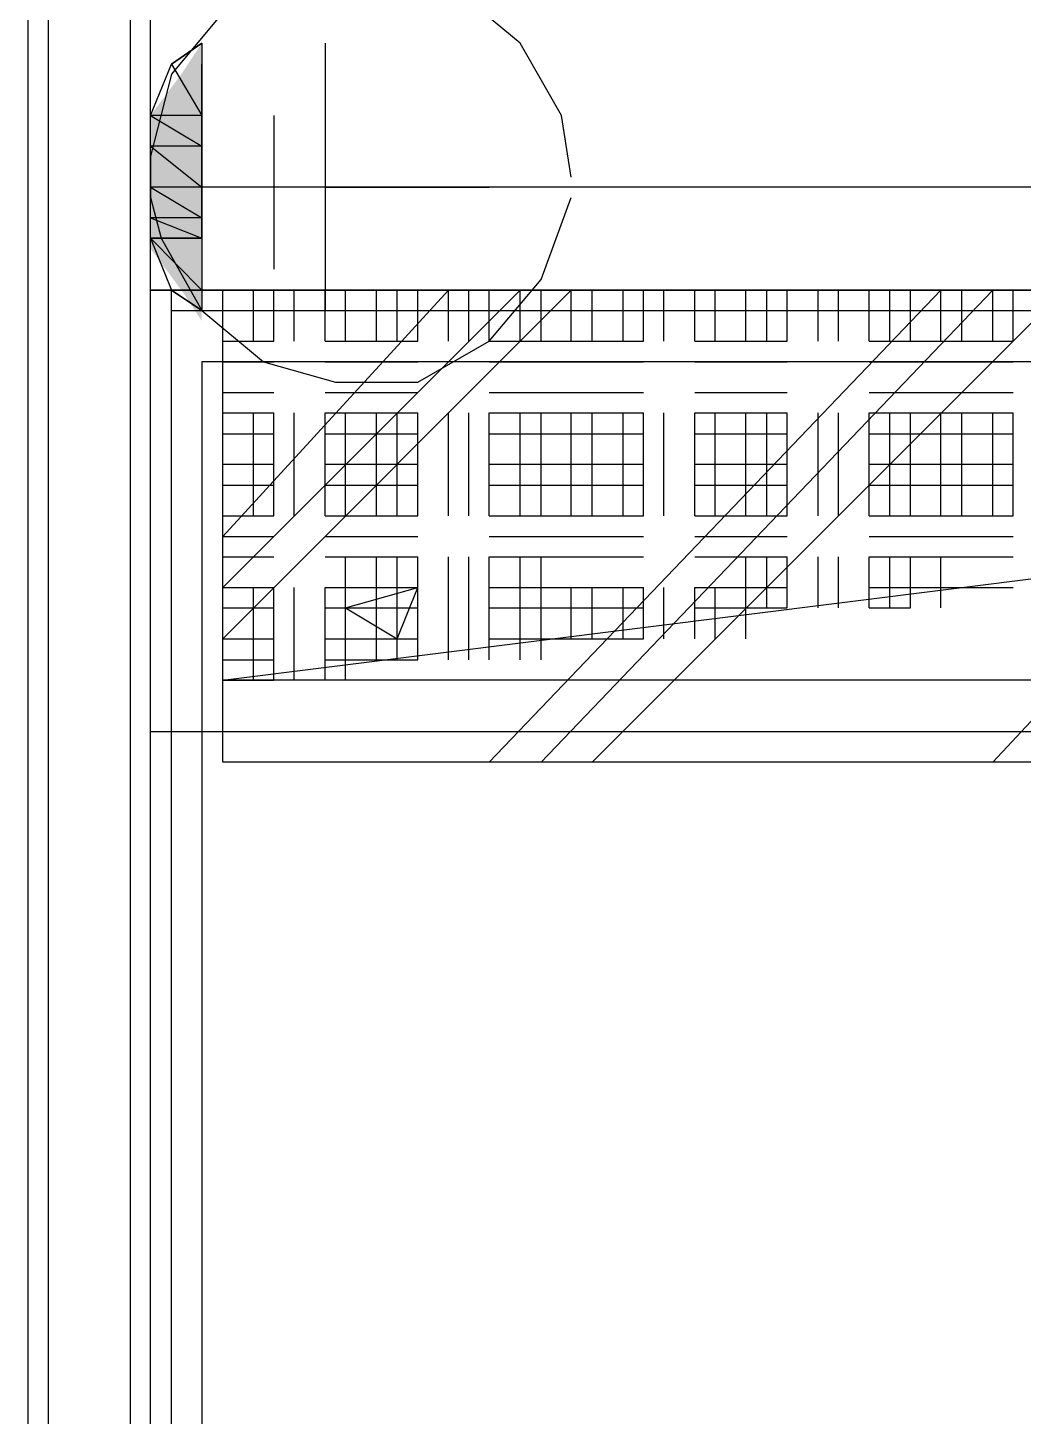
# Model space of a CAD drawing. Header units: millimetres. Extents: x 5 to 415, y 48 to 251.
# Drawn here: x 108.409 to 110.12, y 92.222 to 94.606 of the extents above; entities that cross this region are included whole.
import ezdxf

# ---------------------------------------------------------------- set-up
doc = ezdxf.new("R2010")
doc.units = ezdxf.units.MM
doc.layers.add('H', color=7, linetype='Continuous')
doc.layers.add('P', color=7, linetype='Continuous')

msp = doc.modelspace()

# ---------------------------------------------------------------- hatches: boundary and pattern name
at = {"layer": 'H', "linetype": 'Continuous'}
for points in [[(108.673, 94.527), (108.708, 94.58), (108.708, 94.527), (108.673, 94.527)], [(108.62, 94.456), (108.673, 94.527), (108.708, 94.527), (108.708, 94.456), (108.62, 94.456)], [(108.62, 94.403), (108.62, 94.456), (108.708, 94.456), (108.708, 94.403), (108.62, 94.403)], [(108.62, 94.315), (108.62, 94.403), (108.708, 94.403), (108.708, 94.315), (108.62, 94.315)], [(108.62, 94.28), (108.62, 94.315), (108.708, 94.315), (108.708, 94.28), (108.62, 94.28)], [(108.62, 94.227), (108.62, 94.28), (108.708, 94.28), (108.708, 94.227), (108.62, 94.227)], [(108.708, 94.103), (108.673, 94.156), (108.62, 94.227), (108.708, 94.156), (108.708, 94.103)], [(108.708, 94.156), (108.62, 94.227), (108.708, 94.227), (108.708, 94.156)]]:
    msp.add_hatch(color=256, dxfattribs=at).paths.add_polyline_path(points)

# ---------------------------------------------------------------- linework, layer by layer
at = {"layer": 'P'}
for points in [[(108.409, 97.878), (108.409, 86.325)], [(108.444, 97.878), (108.444, 86.325)], [(108.585, 97.878), (108.585, 86.325)], [(108.62, 86.325), (108.62, 97.878)], [(109.255, 94.58), (109.149, 94.668)], [(108.744, 94.633), (108.656, 94.527)], [(108.708, 94.58), (108.656, 94.544)], [(108.656, 94.544), (108.708, 94.58)], [(108.708, 94.58), (108.708, 94.121)], [(108.92, 94.58), (108.92, 94.121)], [(109.326, 94.456), (109.255, 94.58)], [(108.62, 94.456), (108.656, 94.544)], [(108.656, 94.544), (108.708, 94.456)], [(108.708, 94.544), (108.708, 94.456)], [(108.708, 94.456), (108.708, 94.544)], [(108.656, 94.527), (108.62, 94.386)], [(108.708, 94.456), (108.62, 94.456)], [(108.708, 94.456), (108.62, 94.456)], [(108.62, 94.456), (108.708, 94.403)], [(108.62, 94.456), (108.708, 94.403)], [(108.62, 94.403), (108.62, 94.456)], [(108.708, 94.403), (108.708, 94.456)], [(108.832, 94.456), (108.832, 94.192)], [(109.343, 94.35), (109.326, 94.456)], [(108.708, 94.403), (108.62, 94.403)], [(108.708, 94.403), (108.62, 94.403)], [(108.62, 94.403), (108.708, 94.333)], [(108.62, 94.403), (108.708, 94.333)], [(108.62, 94.333), (108.62, 94.403)], [(108.708, 94.333), (108.708, 94.403)], [(108.62, 94.386), (108.62, 94.315)], [(131.145, 94.333), (108.62, 94.333)], [(131.145, 94.333), (108.62, 94.333)], [(108.708, 94.333), (108.62, 94.333)], [(108.708, 94.333), (108.62, 94.333)], [(108.62, 94.333), (108.708, 94.28)], [(108.62, 94.333), (108.708, 94.28)], [(108.62, 94.28), (108.62, 94.333)], [(108.708, 94.28), (108.708, 94.333)], [(108.92, 94.333), (109.202, 94.333)], [(108.62, 94.315), (108.638, 94.245)], [(109.291, 94.174), (109.343, 94.315)], [(108.708, 94.28), (108.62, 94.28)], [(108.708, 94.28), (108.62, 94.28)], [(108.62, 94.28), (108.708, 94.245)], [(108.62, 94.28), (108.708, 94.245)], [(108.62, 94.245), (108.62, 94.28)], [(108.708, 94.245), (108.708, 94.28)], [(108.708, 94.245), (108.62, 94.245)], [(108.62, 94.245), (108.656, 94.156)], [(108.708, 94.156), (108.62, 94.245)], [(108.62, 94.245), (108.708, 94.245)], [(108.708, 94.156), (108.62, 94.245)], [(108.638, 94.245), (108.708, 94.121)], [(108.708, 94.245), (108.708, 94.156)], [(109.202, 94.068), (109.291, 94.174)], [(108.62, 94.156), (131.145, 94.156)], [(131.145, 94.156), (108.62, 94.156)], [(108.656, 86.325), (108.656, 94.156)], [(108.656, 94.156), (108.708, 94.156)], [(108.656, 94.156), (108.708, 94.121)], [(108.708, 94.121), (108.656, 94.156)], [(108.744, 93.733), (109.132, 94.156)], [(108.744, 93.645), (109.255, 94.156)], [(108.744, 93.557), (109.343, 94.156)], [(108.744, 93.345), (108.744, 94.156)], [(108.744, 94.156), (120.35, 94.156)], [(108.744, 94.068), (108.744, 94.156)], [(108.744, 94.068), (108.744, 94.156)], [(108.744, 94.068), (108.744, 94.156)], [(108.744, 94.156), (114.088, 94.156)], [(108.744, 93.486), (108.744, 94.156)], [(108.744, 93.486), (114.088, 94.156)], [(108.797, 94.068), (108.797, 94.156)], [(108.797, 94.068), (108.797, 94.156)], [(108.797, 94.068), (108.797, 94.156)], [(108.797, 94.068), (108.797, 94.156)], [(108.832, 94.068), (108.832, 94.156)], [(108.832, 94.068), (108.832, 94.156)], [(108.832, 94.068), (108.832, 94.156)], [(108.867, 94.068), (108.867, 94.156)], [(108.867, 94.068), (108.867, 94.156)], [(108.867, 94.068), (108.867, 94.156)], [(108.867, 94.068), (108.867, 94.156)], [(108.92, 94.068), (108.92, 94.156)], [(108.92, 94.068), (108.92, 94.156)], [(108.92, 94.068), (108.92, 94.156)], [(108.92, 94.068), (108.92, 94.156)], [(108.955, 94.068), (108.955, 94.156)], [(108.955, 94.068), (108.955, 94.156)], [(108.955, 94.068), (108.955, 94.156)], [(108.955, 94.068), (108.955, 94.156)], [(109.008, 94.068), (109.008, 94.156)], [(109.008, 94.068), (109.008, 94.156)], [(109.008, 94.068), (109.008, 94.156)], [(109.008, 94.068), (109.008, 94.156)], [(109.044, 94.068), (109.044, 94.156)], [(109.044, 94.068), (109.044, 94.156)], [(109.044, 94.068), (109.044, 94.156)], [(109.044, 94.068), (109.044, 94.156)], [(109.079, 94.068), (109.079, 94.156)], [(109.079, 94.068), (109.079, 94.156)], [(109.079, 94.068), (109.079, 94.156)], [(109.079, 94.068), (109.079, 94.156)], [(109.132, 94.068), (109.132, 94.156)], [(109.132, 94.068), (109.132, 94.156)], [(109.132, 94.068), (109.132, 94.156)], [(109.167, 94.068), (109.167, 94.156)], [(109.167, 94.068), (109.167, 94.156)], [(109.167, 94.068), (109.167, 94.156)], [(109.167, 94.068), (109.167, 94.156)], [(109.202, 93.345), (109.978, 94.156)], [(109.202, 94.068), (109.202, 94.156)], [(109.202, 94.068), (109.202, 94.156)], [(109.202, 94.068), (109.202, 94.156)], [(109.202, 94.068), (109.202, 94.156)], [(109.255, 94.068), (109.255, 94.156)], [(109.255, 94.068), (109.255, 94.156)], [(109.255, 94.068), (109.255, 94.156)], [(109.255, 94.068), (109.255, 94.156)], [(109.291, 93.345), (110.067, 94.156)], [(109.291, 94.068), (109.291, 94.156)], [(109.291, 94.068), (109.291, 94.156)], [(109.291, 94.068), (109.291, 94.156)], [(109.291, 94.068), (109.291, 94.156)], [(109.343, 94.068), (109.343, 94.156)], [(109.343, 94.068), (109.343, 94.156)], [(109.343, 94.068), (109.343, 94.156)], [(109.343, 94.068), (109.343, 94.156)], [(109.379, 93.345), (110.19, 94.156)], [(109.379, 94.068), (109.379, 94.156)], [(109.379, 94.068), (109.379, 94.156)], [(109.379, 94.068), (109.379, 94.156)], [(109.379, 94.068), (109.379, 94.156)], [(109.432, 94.068), (109.432, 94.156)], [(109.432, 94.068), (109.432, 94.156)], [(109.432, 94.068), (109.432, 94.156)], [(109.432, 94.068), (109.432, 94.156)], [(109.467, 94.068), (109.467, 94.156)], [(109.467, 94.068), (109.467, 94.156)], [(109.467, 94.068), (109.467, 94.156)], [(109.502, 94.068), (109.502, 94.156)], [(109.502, 94.068), (109.502, 94.156)], [(109.502, 94.068), (109.502, 94.156)], [(109.502, 94.068), (109.502, 94.156)], [(109.555, 94.068), (109.555, 94.156)], [(109.555, 94.068), (109.555, 94.156)], [(109.555, 94.068), (109.555, 94.156)], [(109.555, 94.068), (109.555, 94.156)], [(109.59, 94.068), (109.59, 94.156)], [(109.59, 94.068), (109.59, 94.156)], [(109.59, 94.068), (109.59, 94.156)], [(109.59, 94.068), (109.59, 94.156)], [(109.643, 94.068), (109.643, 94.156)], [(109.643, 94.068), (109.643, 94.156)], [(109.643, 94.068), (109.643, 94.156)], [(109.643, 94.068), (109.643, 94.156)], [(109.679, 94.068), (109.679, 94.156)], [(109.679, 94.068), (109.679, 94.156)], [(109.679, 94.068), (109.679, 94.156)], [(109.679, 94.068), (109.679, 94.156)], [(109.714, 94.068), (109.714, 94.156)], [(109.714, 94.068), (109.714, 94.156)], [(109.714, 94.068), (109.714, 94.156)], [(109.714, 94.068), (109.714, 94.156)], [(109.767, 94.068), (109.767, 94.156)], [(109.767, 94.068), (109.767, 94.156)], [(109.767, 94.068), (109.767, 94.156)], [(109.802, 94.068), (109.802, 94.156)], [(109.802, 94.068), (109.802, 94.156)], [(109.802, 94.068), (109.802, 94.156)], [(109.802, 94.068), (109.802, 94.156)], [(109.855, 94.068), (109.855, 94.156)], [(109.855, 94.068), (109.855, 94.156)], [(109.855, 94.068), (109.855, 94.156)], [(109.855, 94.068), (109.855, 94.156)], [(109.89, 94.068), (109.89, 94.156)], [(109.89, 94.068), (109.89, 94.156)], [(109.89, 94.068), (109.89, 94.156)], [(109.89, 94.068), (109.89, 94.156)], [(109.926, 94.068), (109.926, 94.156)], [(109.926, 94.068), (109.926, 94.156)], [(109.926, 94.068), (109.926, 94.156)], [(109.926, 94.068), (109.926, 94.156)], [(109.978, 94.068), (109.978, 94.156)], [(109.978, 94.068), (109.978, 94.156)], [(109.978, 94.068), (109.978, 94.156)], [(109.978, 94.068), (109.978, 94.156)], [(110.014, 94.068), (110.014, 94.156)], [(110.014, 94.068), (110.014, 94.156)], [(110.014, 94.068), (110.014, 94.156)], [(110.014, 94.068), (110.014, 94.156)], [(110.067, 93.345), (110.825, 94.156)], [(110.067, 94.068), (110.067, 94.156)], [(110.067, 94.068), (110.067, 94.156)], [(110.067, 94.068), (110.067, 94.156)], [(110.067, 94.068), (110.067, 94.156)], [(110.102, 94.068), (110.102, 94.156)], [(110.102, 94.068), (110.102, 94.156)], [(110.102, 94.068), (110.102, 94.156)], [(108.656, 94.121), (130.422, 94.121)], [(108.708, 94.121), (108.814, 94.033)], [(108.744, 94.121), (108.832, 94.121)], [(108.744, 94.121), (108.832, 94.121)], [(108.744, 94.121), (108.832, 94.121)], [(108.744, 94.121), (108.832, 94.121)], [(108.92, 94.121), (109.008, 94.121)], [(108.92, 94.121), (109.008, 94.121)], [(108.92, 94.121), (109.008, 94.121)], [(108.92, 94.121), (109.008, 94.121)], [(109.008, 94.121), (109.079, 94.121)], [(109.008, 94.121), (109.079, 94.121)], [(109.008, 94.121), (109.079, 94.121)], [(109.008, 94.121), (109.079, 94.121)], [(109.202, 94.121), (109.291, 94.121)], [(109.202, 94.121), (109.291, 94.121)], [(109.202, 94.121), (109.291, 94.121)], [(109.202, 94.121), (109.291, 94.121)], [(109.291, 94.121), (109.379, 94.121)], [(109.291, 94.121), (109.379, 94.121)], [(109.291, 94.121), (109.379, 94.121)], [(109.291, 94.121), (109.379, 94.121)], [(109.379, 94.121), (109.467, 94.121)], [(109.379, 94.121), (109.467, 94.121)], [(109.379, 94.121), (109.467, 94.121)], [(109.379, 94.121), (109.467, 94.121)], [(109.555, 94.121), (109.643, 94.121)], [(109.555, 94.121), (109.643, 94.121)], [(109.555, 94.121), (109.643, 94.121)], [(109.555, 94.121), (109.643, 94.121)], [(109.643, 94.121), (109.714, 94.121)], [(109.643, 94.121), (109.714, 94.121)], [(109.643, 94.121), (109.714, 94.121)], [(109.643, 94.121), (109.714, 94.121)], [(109.855, 94.121), (109.926, 94.121)], [(109.855, 94.121), (109.926, 94.121)], [(109.855, 94.121), (109.926, 94.121)], [(109.855, 94.121), (109.926, 94.121)], [(109.926, 94.121), (110.014, 94.121)], [(109.926, 94.121), (110.014, 94.121)], [(109.926, 94.121), (110.014, 94.121)], [(109.926, 94.121), (110.014, 94.121)], [(110.014, 94.121), (110.102, 94.121)], [(110.014, 94.121), (110.102, 94.121)], [(110.014, 94.121), (110.102, 94.121)], [(110.014, 94.121), (110.102, 94.121)], [(108.744, 94.068), (108.832, 94.068)], [(108.744, 94.068), (108.832, 94.068)], [(108.744, 94.068), (108.832, 94.068)], [(108.744, 94.068), (108.832, 94.068)], [(108.92, 94.068), (109.008, 94.068)], [(108.92, 94.068), (109.008, 94.068)], [(108.92, 94.068), (109.008, 94.068)], [(108.92, 94.068), (109.008, 94.068)], [(109.008, 94.068), (109.079, 94.068)], [(109.008, 94.068), (109.079, 94.068)], [(109.008, 94.068), (109.079, 94.068)], [(109.008, 94.068), (109.079, 94.068)], [(109.079, 93.998), (109.202, 94.068)], [(109.202, 94.068), (109.291, 94.068)], [(109.202, 94.068), (109.291, 94.068)], [(109.202, 94.068), (109.291, 94.068)], [(109.202, 94.068), (109.291, 94.068)], [(109.291, 94.068), (109.379, 94.068)], [(109.291, 94.068), (109.379, 94.068)], [(109.291, 94.068), (109.379, 94.068)], [(109.291, 94.068), (109.379, 94.068)], [(109.379, 94.068), (109.467, 94.068)], [(109.379, 94.068), (109.467, 94.068)], [(109.379, 94.068), (109.467, 94.068)], [(109.379, 94.068), (109.467, 94.068)], [(109.555, 94.068), (109.643, 94.068)], [(109.555, 94.068), (109.643, 94.068)], [(109.555, 94.068), (109.643, 94.068)], [(109.555, 94.068), (109.643, 94.068)], [(109.643, 94.068), (109.714, 94.068)], [(109.643, 94.068), (109.714, 94.068)], [(109.643, 94.068), (109.714, 94.068)], [(109.643, 94.068), (109.714, 94.068)], [(109.855, 94.068), (109.926, 94.068)], [(109.855, 94.068), (109.926, 94.068)], [(109.855, 94.068), (109.926, 94.068)], [(109.855, 94.068), (109.926, 94.068)], [(109.926, 94.068), (110.014, 94.068)], [(109.926, 94.068), (110.014, 94.068)], [(109.926, 94.068), (110.014, 94.068)], [(109.926, 94.068), (110.014, 94.068)], [(110.014, 94.068), (110.102, 94.068)], [(110.014, 94.068), (110.102, 94.068)], [(110.014, 94.068), (110.102, 94.068)], [(110.014, 94.068), (110.102, 94.068)], [(108.708, 94.033), (108.708, 86.325)], [(131.145, 94.033), (108.708, 94.033)], [(108.744, 94.033), (108.832, 94.033)], [(108.744, 94.033), (108.832, 94.033)], [(108.744, 94.033), (108.832, 94.033)], [(108.744, 94.033), (108.832, 94.033)], [(108.814, 94.033), (108.938, 93.998)], [(108.92, 94.033), (109.008, 94.033)], [(108.92, 94.033), (109.008, 94.033)], [(108.92, 94.033), (109.008, 94.033)], [(108.92, 94.033), (109.008, 94.033)], [(109.008, 94.033), (109.079, 94.033)], [(109.008, 94.033), (109.079, 94.033)], [(109.008, 94.033), (109.079, 94.033)], [(109.008, 94.033), (109.079, 94.033)], [(109.202, 94.033), (109.291, 94.033)], [(109.202, 94.033), (109.291, 94.033)], [(109.202, 94.033), (109.291, 94.033)], [(109.202, 94.033), (109.291, 94.033)], [(109.291, 94.033), (109.379, 94.033)], [(109.291, 94.033), (109.379, 94.033)], [(109.291, 94.033), (109.379, 94.033)], [(109.291, 94.033), (109.379, 94.033)], [(109.379, 94.033), (109.467, 94.033)], [(109.379, 94.033), (109.467, 94.033)], [(109.379, 94.033), (109.467, 94.033)], [(109.379, 94.033), (109.467, 94.033)], [(109.555, 94.033), (109.643, 94.033)], [(109.555, 94.033), (109.643, 94.033)], [(109.555, 94.033), (109.643, 94.033)], [(109.555, 94.033), (109.643, 94.033)], [(109.643, 94.033), (109.714, 94.033)], [(109.643, 94.033), (109.714, 94.033)], [(109.643, 94.033), (109.714, 94.033)], [(109.643, 94.033), (109.714, 94.033)], [(109.855, 94.033), (109.926, 94.033)], [(109.855, 94.033), (109.926, 94.033)], [(109.855, 94.033), (109.926, 94.033)], [(109.855, 94.033), (109.926, 94.033)], [(109.926, 94.033), (110.014, 94.033)], [(109.926, 94.033), (110.014, 94.033)], [(109.926, 94.033), (110.014, 94.033)], [(109.926, 94.033), (110.014, 94.033)], [(110.014, 94.033), (110.102, 94.033)], [(110.014, 94.033), (110.102, 94.033)], [(110.014, 94.033), (110.102, 94.033)], [(110.014, 94.033), (110.102, 94.033)], [(108.938, 93.998), (109.008, 93.998)], [(109.008, 93.998), (109.079, 93.998)], [(108.744, 93.98), (108.832, 93.98)], [(108.744, 93.98), (108.832, 93.98)], [(108.744, 93.98), (108.832, 93.98)], [(108.92, 93.98), (109.008, 93.98)], [(108.92, 93.98), (109.008, 93.98)], [(108.92, 93.98), (109.008, 93.98)], [(109.008, 93.98), (109.079, 93.98)], [(109.008, 93.98), (109.079, 93.98)], [(109.008, 93.98), (109.079, 93.98)], [(109.202, 93.98), (109.291, 93.98)], [(109.202, 93.98), (109.291, 93.98)], [(109.202, 93.98), (109.291, 93.98)], [(109.291, 93.98), (109.379, 93.98)], [(109.291, 93.98), (109.379, 93.98)], [(109.291, 93.98), (109.379, 93.98)], [(109.379, 93.98), (109.467, 93.98)], [(109.379, 93.98), (109.467, 93.98)], [(109.379, 93.98), (109.467, 93.98)], [(109.555, 93.98), (109.643, 93.98)], [(109.555, 93.98), (109.643, 93.98)], [(109.555, 93.98), (109.643, 93.98)], [(109.643, 93.98), (109.714, 93.98)], [(109.643, 93.98), (109.714, 93.98)], [(109.643, 93.98), (109.714, 93.98)], [(109.855, 93.98), (109.926, 93.98)], [(109.855, 93.98), (109.926, 93.98)], [(109.855, 93.98), (109.926, 93.98)], [(109.926, 93.98), (110.014, 93.98)], [(109.926, 93.98), (110.014, 93.98)], [(109.926, 93.98), (110.014, 93.98)], [(110.014, 93.98), (110.102, 93.98)], [(110.014, 93.98), (110.102, 93.98)], [(110.014, 93.98), (110.102, 93.98)], [(108.744, 93.945), (108.832, 93.945)], [(108.744, 93.945), (108.832, 93.945)], [(108.744, 93.945), (108.832, 93.945)], [(108.744, 93.945), (108.832, 93.945)], [(108.744, 93.857), (108.744, 93.945)], [(108.744, 93.857), (108.744, 93.945)], [(108.744, 93.857), (108.744, 93.945)], [(108.797, 93.857), (108.797, 93.945)], [(108.797, 93.857), (108.797, 93.945)], [(108.797, 93.857), (108.797, 93.945)], [(108.797, 93.857), (108.797, 93.945)], [(108.832, 93.857), (108.832, 93.945)], [(108.832, 93.857), (108.832, 93.945)], [(108.832, 93.857), (108.832, 93.945)], [(108.867, 93.857), (108.867, 93.945)], [(108.867, 93.857), (108.867, 93.945)], [(108.867, 93.857), (108.867, 93.945)], [(108.867, 93.857), (108.867, 93.945)], [(108.92, 93.945), (109.008, 93.945)], [(108.92, 93.945), (109.008, 93.945)], [(108.92, 93.945), (109.008, 93.945)], [(108.92, 93.945), (109.008, 93.945)], [(108.92, 93.857), (108.92, 93.945)], [(108.92, 93.857), (108.92, 93.945)], [(108.92, 93.857), (108.92, 93.945)], [(108.92, 93.857), (108.92, 93.945)], [(108.955, 93.857), (108.955, 93.945)], [(108.955, 93.857), (108.955, 93.945)], [(108.955, 93.857), (108.955, 93.945)], [(108.955, 93.857), (108.955, 93.945)], [(109.008, 93.945), (109.079, 93.945)], [(109.008, 93.945), (109.079, 93.945)], [(109.008, 93.945), (109.079, 93.945)], [(109.008, 93.945), (109.079, 93.945)], [(109.008, 93.857), (109.008, 93.945)], [(109.008, 93.857), (109.008, 93.945)], [(109.008, 93.857), (109.008, 93.945)], [(109.008, 93.857), (109.008, 93.945)], [(109.044, 93.857), (109.044, 93.945)], [(109.044, 93.857), (109.044, 93.945)], [(109.044, 93.857), (109.044, 93.945)], [(109.044, 93.857), (109.044, 93.945)], [(109.079, 93.857), (109.079, 93.945)], [(109.079, 93.857), (109.079, 93.945)], [(109.079, 93.857), (109.079, 93.945)], [(109.079, 93.857), (109.079, 93.945)], [(109.132, 93.857), (109.132, 93.945)], [(109.132, 93.857), (109.132, 93.945)], [(109.132, 93.857), (109.132, 93.945)], [(109.167, 93.857), (109.167, 93.945)], [(109.167, 93.857), (109.167, 93.945)], [(109.167, 93.857), (109.167, 93.945)], [(109.167, 93.857), (109.167, 93.945)], [(109.202, 93.945), (109.291, 93.945)], [(109.202, 93.945), (109.291, 93.945)], [(109.202, 93.945), (109.291, 93.945)], [(109.202, 93.945), (109.291, 93.945)], [(109.202, 93.857), (109.202, 93.945)], [(109.202, 93.857), (109.202, 93.945)], [(109.202, 93.857), (109.202, 93.945)], [(109.202, 93.857), (109.202, 93.945)], [(109.255, 93.857), (109.255, 93.945)], [(109.255, 93.857), (109.255, 93.945)], [(109.255, 93.857), (109.255, 93.945)], [(109.255, 93.857), (109.255, 93.945)], [(109.291, 93.945), (109.379, 93.945)], [(109.291, 93.945), (109.379, 93.945)], [(109.291, 93.945), (109.379, 93.945)], [(109.291, 93.945), (109.379, 93.945)], [(109.291, 93.857), (109.291, 93.945)], [(109.291, 93.857), (109.291, 93.945)], [(109.291, 93.857), (109.291, 93.945)], [(109.291, 93.857), (109.291, 93.945)], [(109.343, 93.857), (109.343, 93.945)], [(109.343, 93.857), (109.343, 93.945)], [(109.343, 93.857), (109.343, 93.945)], [(109.343, 93.857), (109.343, 93.945)], [(109.379, 93.945), (109.467, 93.945)], [(109.379, 93.945), (109.467, 93.945)], [(109.379, 93.945), (109.467, 93.945)], [(109.379, 93.945), (109.467, 93.945)], [(109.379, 93.857), (109.379, 93.945)], [(109.379, 93.857), (109.379, 93.945)], [(109.379, 93.857), (109.379, 93.945)], [(109.379, 93.857), (109.379, 93.945)], [(109.432, 93.857), (109.432, 93.945)], [(109.432, 93.857), (109.432, 93.945)], [(109.432, 93.857), (109.432, 93.945)], [(109.432, 93.857), (109.432, 93.945)], [(109.467, 93.857), (109.467, 93.945)], [(109.467, 93.857), (109.467, 93.945)], [(109.467, 93.857), (109.467, 93.945)], [(109.502, 93.857), (109.502, 93.945)], [(109.502, 93.857), (109.502, 93.945)], [(109.502, 93.857), (109.502, 93.945)], [(109.502, 93.857), (109.502, 93.945)], [(109.555, 93.945), (109.643, 93.945)], [(109.555, 93.945), (109.643, 93.945)], [(109.555, 93.945), (109.643, 93.945)], [(109.555, 93.945), (109.643, 93.945)], [(109.555, 93.857), (109.555, 93.945)], [(109.555, 93.857), (109.555, 93.945)], [(109.555, 93.857), (109.555, 93.945)], [(109.555, 93.857), (109.555, 93.945)], [(109.59, 93.857), (109.59, 93.945)], [(109.59, 93.857), (109.59, 93.945)], [(109.59, 93.857), (109.59, 93.945)], [(109.59, 93.857), (109.59, 93.945)], [(109.643, 93.945), (109.714, 93.945)], [(109.643, 93.945), (109.714, 93.945)], [(109.643, 93.945), (109.714, 93.945)], [(109.643, 93.945), (109.714, 93.945)], [(109.643, 93.857), (109.643, 93.945)], [(109.643, 93.857), (109.643, 93.945)], [(109.643, 93.857), (109.643, 93.945)], [(109.643, 93.857), (109.643, 93.945)], [(109.679, 93.857), (109.679, 93.945)], [(109.679, 93.857), (109.679, 93.945)], [(109.679, 93.857), (109.679, 93.945)], [(109.679, 93.857), (109.679, 93.945)], [(109.714, 93.857), (109.714, 93.945)], [(109.714, 93.857), (109.714, 93.945)], [(109.714, 93.857), (109.714, 93.945)], [(109.714, 93.857), (109.714, 93.945)], [(109.767, 93.857), (109.767, 93.945)], [(109.767, 93.857), (109.767, 93.945)], [(109.767, 93.857), (109.767, 93.945)], [(109.802, 93.857), (109.802, 93.945)], [(109.802, 93.857), (109.802, 93.945)], [(109.802, 93.857), (109.802, 93.945)], [(109.802, 93.857), (109.802, 93.945)], [(109.855, 93.945), (109.926, 93.945)], [(109.855, 93.945), (109.926, 93.945)], [(109.855, 93.945), (109.926, 93.945)], [(109.855, 93.945), (109.926, 93.945)], [(109.855, 93.857), (109.855, 93.945)], [(109.855, 93.857), (109.855, 93.945)], [(109.855, 93.857), (109.855, 93.945)], [(109.855, 93.857), (109.855, 93.945)], [(109.89, 93.857), (109.89, 93.945)], [(109.89, 93.857), (109.89, 93.945)], [(109.89, 93.857), (109.89, 93.945)], [(109.89, 93.857), (109.89, 93.945)], [(109.926, 93.945), (110.014, 93.945)], [(109.926, 93.945), (110.014, 93.945)], [(109.926, 93.945), (110.014, 93.945)], [(109.926, 93.945), (110.014, 93.945)], [(109.926, 93.857), (109.926, 93.945)], [(109.926, 93.857), (109.926, 93.945)], [(109.926, 93.857), (109.926, 93.945)], [(109.926, 93.857), (109.926, 93.945)], [(109.978, 93.857), (109.978, 93.945)], [(109.978, 93.857), (109.978, 93.945)], [(109.978, 93.857), (109.978, 93.945)], [(109.978, 93.857), (109.978, 93.945)], [(110.014, 93.945), (110.102, 93.945)], [(110.014, 93.945), (110.102, 93.945)], [(110.014, 93.945), (110.102, 93.945)], [(110.014, 93.945), (110.102, 93.945)], [(110.014, 93.857), (110.014, 93.945)], [(110.014, 93.857), (110.014, 93.945)], [(110.014, 93.857), (110.014, 93.945)], [(110.014, 93.857), (110.014, 93.945)], [(110.067, 93.857), (110.067, 93.945)], [(110.067, 93.857), (110.067, 93.945)], [(110.067, 93.857), (110.067, 93.945)], [(110.067, 93.857), (110.067, 93.945)], [(110.102, 93.857), (110.102, 93.945)], [(110.102, 93.857), (110.102, 93.945)], [(110.102, 93.857), (110.102, 93.945)], [(108.744, 93.909), (108.832, 93.909)], [(108.744, 93.909), (108.832, 93.909)], [(108.744, 93.909), (108.832, 93.909)], [(108.744, 93.909), (108.832, 93.909)], [(108.92, 93.909), (109.008, 93.909)], [(108.92, 93.909), (109.008, 93.909)], [(108.92, 93.909), (109.008, 93.909)], [(108.92, 93.909), (109.008, 93.909)], [(109.008, 93.909), (109.079, 93.909)], [(109.008, 93.909), (109.079, 93.909)], [(109.008, 93.909), (109.079, 93.909)], [(109.008, 93.909), (109.079, 93.909)], [(109.202, 93.909), (109.291, 93.909)], [(109.202, 93.909), (109.291, 93.909)], [(109.202, 93.909), (109.291, 93.909)], [(109.202, 93.909), (109.291, 93.909)], [(109.291, 93.909), (109.379, 93.909)], [(109.291, 93.909), (109.379, 93.909)], [(109.291, 93.909), (109.379, 93.909)], [(109.291, 93.909), (109.379, 93.909)], [(109.379, 93.909), (109.467, 93.909)], [(109.379, 93.909), (109.467, 93.909)], [(109.379, 93.909), (109.467, 93.909)], [(109.379, 93.909), (109.467, 93.909)], [(109.555, 93.909), (109.643, 93.909)], [(109.555, 93.909), (109.643, 93.909)], [(109.555, 93.909), (109.643, 93.909)], [(109.555, 93.909), (109.643, 93.909)], [(109.643, 93.909), (109.714, 93.909)], [(109.643, 93.909), (109.714, 93.909)], [(109.643, 93.909), (109.714, 93.909)], [(109.643, 93.909), (109.714, 93.909)], [(109.855, 93.909), (109.926, 93.909)], [(109.855, 93.909), (109.926, 93.909)], [(109.855, 93.909), (109.926, 93.909)], [(109.855, 93.909), (109.926, 93.909)], [(109.926, 93.909), (110.014, 93.909)], [(109.926, 93.909), (110.014, 93.909)], [(109.926, 93.909), (110.014, 93.909)], [(109.926, 93.909), (110.014, 93.909)], [(110.014, 93.909), (110.102, 93.909)], [(110.014, 93.909), (110.102, 93.909)], [(110.014, 93.909), (110.102, 93.909)], [(110.014, 93.909), (110.102, 93.909)], [(108.744, 93.857), (108.832, 93.857)], [(108.744, 93.857), (108.832, 93.857)], [(108.744, 93.857), (108.832, 93.857)], [(108.744, 93.857), (108.832, 93.857)], [(108.744, 93.768), (108.744, 93.857)], [(108.744, 93.768), (108.744, 93.857)], [(108.744, 93.768), (108.744, 93.857)], [(108.797, 93.768), (108.797, 93.857)], [(108.797, 93.768), (108.797, 93.857)], [(108.797, 93.768), (108.797, 93.857)], [(108.797, 93.768), (108.797, 93.857)], [(108.832, 93.768), (108.832, 93.857)], [(108.832, 93.768), (108.832, 93.857)], [(108.832, 93.768), (108.832, 93.857)], [(108.867, 93.768), (108.867, 93.857)], [(108.867, 93.768), (108.867, 93.857)], [(108.867, 93.768), (108.867, 93.857)], [(108.867, 93.768), (108.867, 93.857)], [(108.92, 93.857), (109.008, 93.857)], [(108.92, 93.857), (109.008, 93.857)], [(108.92, 93.857), (109.008, 93.857)], [(108.92, 93.857), (109.008, 93.857)], [(108.92, 93.768), (108.92, 93.857)], [(108.92, 93.768), (108.92, 93.857)], [(108.92, 93.768), (108.92, 93.857)], [(108.92, 93.768), (108.92, 93.857)], [(108.955, 93.768), (108.955, 93.857)], [(108.955, 93.768), (108.955, 93.857)], [(108.955, 93.768), (108.955, 93.857)], [(108.955, 93.768), (108.955, 93.857)], [(109.008, 93.857), (109.079, 93.857)], [(109.008, 93.857), (109.079, 93.857)], [(109.008, 93.857), (109.079, 93.857)], [(109.008, 93.857), (109.079, 93.857)], [(109.008, 93.768), (109.008, 93.857)], [(109.008, 93.768), (109.008, 93.857)], [(109.008, 93.768), (109.008, 93.857)], [(109.008, 93.768), (109.008, 93.857)], [(109.044, 93.768), (109.044, 93.857)], [(109.044, 93.768), (109.044, 93.857)], [(109.044, 93.768), (109.044, 93.857)], [(109.044, 93.768), (109.044, 93.857)], [(109.079, 93.768), (109.079, 93.857)], [(109.079, 93.768), (109.079, 93.857)], [(109.079, 93.768), (109.079, 93.857)], [(109.079, 93.768), (109.079, 93.857)], [(109.132, 93.768), (109.132, 93.857)], [(109.132, 93.768), (109.132, 93.857)], [(109.132, 93.768), (109.132, 93.857)], [(109.167, 93.768), (109.167, 93.857)], [(109.167, 93.768), (109.167, 93.857)], [(109.167, 93.768), (109.167, 93.857)], [(109.167, 93.768), (109.167, 93.857)], [(109.202, 93.857), (109.291, 93.857)], [(109.202, 93.857), (109.291, 93.857)], [(109.202, 93.857), (109.291, 93.857)], [(109.202, 93.857), (109.291, 93.857)], [(109.202, 93.768), (109.202, 93.857)], [(109.202, 93.768), (109.202, 93.857)], [(109.202, 93.768), (109.202, 93.857)], [(109.202, 93.768), (109.202, 93.857)], [(109.255, 93.768), (109.255, 93.857)], [(109.255, 93.768), (109.255, 93.857)], [(109.255, 93.768), (109.255, 93.857)], [(109.255, 93.768), (109.255, 93.857)], [(109.291, 93.857), (109.379, 93.857)], [(109.291, 93.857), (109.379, 93.857)], [(109.291, 93.857), (109.379, 93.857)], [(109.291, 93.857), (109.379, 93.857)], [(109.291, 93.768), (109.291, 93.857)], [(109.291, 93.768), (109.291, 93.857)], [(109.291, 93.768), (109.291, 93.857)], [(109.291, 93.768), (109.291, 93.857)], [(109.343, 93.768), (109.343, 93.857)], [(109.343, 93.768), (109.343, 93.857)], [(109.343, 93.768), (109.343, 93.857)], [(109.343, 93.768), (109.343, 93.857)], [(109.379, 93.857), (109.467, 93.857)], [(109.379, 93.857), (109.467, 93.857)], [(109.379, 93.857), (109.467, 93.857)], [(109.379, 93.857), (109.467, 93.857)], [(109.379, 93.768), (109.379, 93.857)], [(109.379, 93.768), (109.379, 93.857)], [(109.379, 93.768), (109.379, 93.857)], [(109.379, 93.768), (109.379, 93.857)], [(109.432, 93.768), (109.432, 93.857)], [(109.432, 93.768), (109.432, 93.857)], [(109.432, 93.768), (109.432, 93.857)], [(109.432, 93.768), (109.432, 93.857)], [(109.467, 93.768), (109.467, 93.857)], [(109.467, 93.768), (109.467, 93.857)], [(109.467, 93.768), (109.467, 93.857)], [(109.502, 93.768), (109.502, 93.857)], [(109.502, 93.768), (109.502, 93.857)], [(109.502, 93.768), (109.502, 93.857)], [(109.502, 93.768), (109.502, 93.857)], [(109.555, 93.857), (109.643, 93.857)], [(109.555, 93.857), (109.643, 93.857)], [(109.555, 93.857), (109.643, 93.857)], [(109.555, 93.857), (109.643, 93.857)], [(109.555, 93.768), (109.555, 93.857)], [(109.555, 93.768), (109.555, 93.857)], [(109.555, 93.768), (109.555, 93.857)], [(109.555, 93.768), (109.555, 93.857)], [(109.59, 93.768), (109.59, 93.857)], [(109.59, 93.768), (109.59, 93.857)], [(109.59, 93.768), (109.59, 93.857)], [(109.59, 93.768), (109.59, 93.857)], [(109.643, 93.857), (109.714, 93.857)], [(109.643, 93.857), (109.714, 93.857)], [(109.643, 93.857), (109.714, 93.857)], [(109.643, 93.857), (109.714, 93.857)], [(109.643, 93.768), (109.643, 93.857)], [(109.643, 93.768), (109.643, 93.857)], [(109.643, 93.768), (109.643, 93.857)], [(109.643, 93.768), (109.643, 93.857)], [(109.679, 93.768), (109.679, 93.857)], [(109.679, 93.768), (109.679, 93.857)], [(109.679, 93.768), (109.679, 93.857)], [(109.679, 93.768), (109.679, 93.857)], [(109.714, 93.768), (109.714, 93.857)], [(109.714, 93.768), (109.714, 93.857)], [(109.714, 93.768), (109.714, 93.857)], [(109.714, 93.768), (109.714, 93.857)], [(109.767, 93.768), (109.767, 93.857)], [(109.767, 93.768), (109.767, 93.857)], [(109.767, 93.768), (109.767, 93.857)], [(109.802, 93.768), (109.802, 93.857)], [(109.802, 93.768), (109.802, 93.857)], [(109.802, 93.768), (109.802, 93.857)], [(109.802, 93.768), (109.802, 93.857)], [(109.855, 93.857), (109.926, 93.857)], [(109.855, 93.857), (109.926, 93.857)], [(109.855, 93.857), (109.926, 93.857)], [(109.855, 93.857), (109.926, 93.857)], [(109.855, 93.768), (109.855, 93.857)], [(109.855, 93.768), (109.855, 93.857)], [(109.855, 93.768), (109.855, 93.857)], [(109.855, 93.768), (109.855, 93.857)], [(109.89, 93.768), (109.89, 93.857)], [(109.89, 93.768), (109.89, 93.857)], [(109.89, 93.768), (109.89, 93.857)], [(109.89, 93.768), (109.89, 93.857)], [(109.926, 93.857), (110.014, 93.857)], [(109.926, 93.857), (110.014, 93.857)], [(109.926, 93.857), (110.014, 93.857)], [(109.926, 93.857), (110.014, 93.857)], [(109.926, 93.768), (109.926, 93.857)], [(109.926, 93.768), (109.926, 93.857)], [(109.926, 93.768), (109.926, 93.857)], [(109.926, 93.768), (109.926, 93.857)], [(109.978, 93.768), (109.978, 93.857)], [(109.978, 93.768), (109.978, 93.857)], [(109.978, 93.768), (109.978, 93.857)], [(109.978, 93.768), (109.978, 93.857)], [(110.014, 93.857), (110.102, 93.857)], [(110.014, 93.857), (110.102, 93.857)], [(110.014, 93.857), (110.102, 93.857)], [(110.014, 93.857), (110.102, 93.857)], [(110.014, 93.768), (110.014, 93.857)], [(110.014, 93.768), (110.014, 93.857)], [(110.014, 93.768), (110.014, 93.857)], [(110.014, 93.768), (110.014, 93.857)], [(110.067, 93.768), (110.067, 93.857)], [(110.067, 93.768), (110.067, 93.857)], [(110.067, 93.768), (110.067, 93.857)], [(110.067, 93.768), (110.067, 93.857)], [(110.102, 93.768), (110.102, 93.857)], [(110.102, 93.768), (110.102, 93.857)], [(110.102, 93.768), (110.102, 93.857)], [(108.744, 93.821), (108.832, 93.821)], [(108.744, 93.821), (108.832, 93.821)], [(108.744, 93.821), (108.832, 93.821)], [(108.744, 93.821), (108.832, 93.821)], [(108.92, 93.821), (109.008, 93.821)], [(108.92, 93.821), (109.008, 93.821)], [(108.92, 93.821), (109.008, 93.821)], [(108.92, 93.821), (109.008, 93.821)], [(109.008, 93.821), (109.079, 93.821)], [(109.008, 93.821), (109.079, 93.821)], [(109.008, 93.821), (109.079, 93.821)], [(109.008, 93.821), (109.079, 93.821)], [(109.202, 93.821), (109.291, 93.821)], [(109.202, 93.821), (109.291, 93.821)], [(109.202, 93.821), (109.291, 93.821)], [(109.202, 93.821), (109.291, 93.821)], [(109.291, 93.821), (109.379, 93.821)], [(109.291, 93.821), (109.379, 93.821)], [(109.291, 93.821), (109.379, 93.821)], [(109.291, 93.821), (109.379, 93.821)], [(109.379, 93.821), (109.467, 93.821)], [(109.379, 93.821), (109.467, 93.821)], [(109.379, 93.821), (109.467, 93.821)], [(109.379, 93.821), (109.467, 93.821)], [(109.555, 93.821), (109.643, 93.821)], [(109.555, 93.821), (109.643, 93.821)], [(109.555, 93.821), (109.643, 93.821)], [(109.555, 93.821), (109.643, 93.821)], [(109.643, 93.821), (109.714, 93.821)], [(109.643, 93.821), (109.714, 93.821)], [(109.643, 93.821), (109.714, 93.821)], [(109.643, 93.821), (109.714, 93.821)], [(109.855, 93.821), (109.926, 93.821)], [(109.855, 93.821), (109.926, 93.821)], [(109.855, 93.821), (109.926, 93.821)], [(109.855, 93.821), (109.926, 93.821)], [(109.926, 93.821), (110.014, 93.821)], [(109.926, 93.821), (110.014, 93.821)], [(109.926, 93.821), (110.014, 93.821)], [(109.926, 93.821), (110.014, 93.821)], [(110.014, 93.821), (110.102, 93.821)], [(110.014, 93.821), (110.102, 93.821)], [(110.014, 93.821), (110.102, 93.821)], [(110.014, 93.821), (110.102, 93.821)], [(108.744, 93.768), (108.832, 93.768)], [(108.744, 93.768), (108.832, 93.768)], [(108.744, 93.768), (108.832, 93.768)], [(108.744, 93.768), (108.832, 93.768)], [(108.92, 93.768), (109.008, 93.768)], [(108.92, 93.768), (109.008, 93.768)], [(108.92, 93.768), (109.008, 93.768)], [(108.92, 93.768), (109.008, 93.768)], [(109.008, 93.768), (109.079, 93.768)], [(109.008, 93.768), (109.079, 93.768)], [(109.008, 93.768), (109.079, 93.768)], [(109.008, 93.768), (109.079, 93.768)], [(109.202, 93.768), (109.291, 93.768)], [(109.202, 93.768), (109.291, 93.768)], [(109.202, 93.768), (109.291, 93.768)], [(109.202, 93.768), (109.291, 93.768)], [(109.291, 93.768), (109.379, 93.768)], [(109.291, 93.768), (109.379, 93.768)], [(109.291, 93.768), (109.379, 93.768)], [(109.291, 93.768), (109.379, 93.768)], [(109.379, 93.768), (109.467, 93.768)], [(109.379, 93.768), (109.467, 93.768)], [(109.379, 93.768), (109.467, 93.768)], [(109.379, 93.768), (109.467, 93.768)], [(109.555, 93.768), (109.643, 93.768)], [(109.555, 93.768), (109.643, 93.768)], [(109.555, 93.768), (109.643, 93.768)], [(109.555, 93.768), (109.643, 93.768)], [(109.643, 93.768), (109.714, 93.768)], [(109.643, 93.768), (109.714, 93.768)], [(109.643, 93.768), (109.714, 93.768)], [(109.643, 93.768), (109.714, 93.768)], [(109.855, 93.768), (109.926, 93.768)], [(109.855, 93.768), (109.926, 93.768)], [(109.855, 93.768), (109.926, 93.768)], [(109.855, 93.768), (109.926, 93.768)], [(109.926, 93.768), (110.014, 93.768)], [(109.926, 93.768), (110.014, 93.768)], [(109.926, 93.768), (110.014, 93.768)], [(109.926, 93.768), (110.014, 93.768)], [(110.014, 93.768), (110.102, 93.768)], [(110.014, 93.768), (110.102, 93.768)], [(110.014, 93.768), (110.102, 93.768)], [(110.014, 93.768), (110.102, 93.768)], [(108.744, 93.733), (108.832, 93.733)], [(108.744, 93.733), (108.832, 93.733)], [(108.744, 93.733), (108.832, 93.733)], [(108.744, 93.733), (108.832, 93.733)], [(108.92, 93.733), (109.008, 93.733)], [(108.92, 93.733), (109.008, 93.733)], [(108.92, 93.733), (109.008, 93.733)], [(108.92, 93.733), (109.008, 93.733)], [(109.008, 93.733), (109.079, 93.733)], [(109.008, 93.733), (109.079, 93.733)], [(109.008, 93.733), (109.079, 93.733)], [(109.008, 93.733), (109.079, 93.733)], [(109.202, 93.733), (109.291, 93.733)], [(109.202, 93.733), (109.291, 93.733)], [(109.202, 93.733), (109.291, 93.733)], [(109.202, 93.733), (109.291, 93.733)], [(109.291, 93.733), (109.379, 93.733)], [(109.291, 93.733), (109.379, 93.733)], [(109.291, 93.733), (109.379, 93.733)], [(109.291, 93.733), (109.379, 93.733)], [(109.379, 93.733), (109.467, 93.733)], [(109.379, 93.733), (109.467, 93.733)], [(109.379, 93.733), (109.467, 93.733)], [(109.379, 93.733), (109.467, 93.733)], [(109.555, 93.733), (109.643, 93.733)], [(109.555, 93.733), (109.643, 93.733)], [(109.555, 93.733), (109.643, 93.733)], [(109.555, 93.733), (109.643, 93.733)], [(109.643, 93.733), (109.714, 93.733)], [(109.643, 93.733), (109.714, 93.733)], [(109.643, 93.733), (109.714, 93.733)], [(109.643, 93.733), (109.714, 93.733)], [(109.855, 93.733), (109.926, 93.733)], [(109.855, 93.733), (109.926, 93.733)], [(109.855, 93.733), (109.926, 93.733)], [(109.855, 93.733), (109.926, 93.733)], [(109.926, 93.733), (110.014, 93.733)], [(109.926, 93.733), (110.014, 93.733)], [(109.926, 93.733), (110.014, 93.733)], [(109.926, 93.733), (110.014, 93.733)], [(110.014, 93.733), (110.102, 93.733)], [(110.014, 93.733), (110.102, 93.733)], [(110.014, 93.733), (110.102, 93.733)], [(110.014, 93.733), (110.102, 93.733)], [(108.744, 93.698), (108.832, 93.698)], [(108.744, 93.698), (108.832, 93.698)], [(108.744, 93.698), (108.832, 93.698)], [(108.92, 93.698), (109.008, 93.698)], [(108.92, 93.698), (109.008, 93.698)], [(108.92, 93.698), (109.008, 93.698)], [(108.955, 93.61), (108.955, 93.698)], [(108.955, 93.61), (108.955, 93.698)], [(109.008, 93.698), (109.079, 93.698)], [(109.008, 93.698), (109.079, 93.698)], [(109.008, 93.698), (109.079, 93.698)], [(109.008, 93.61), (109.008, 93.698)], [(109.008, 93.61), (109.008, 93.698)], [(109.008, 93.61), (109.008, 93.698)], [(109.008, 93.61), (109.008, 93.698)], [(109.044, 93.61), (109.044, 93.698)], [(109.044, 93.61), (109.044, 93.698)], [(109.044, 93.61), (109.044, 93.698)], [(109.044, 93.61), (109.044, 93.698)], [(109.079, 93.61), (109.079, 93.698)], [(109.079, 93.61), (109.079, 93.698)], [(109.079, 93.61), (109.079, 93.698)], [(109.079, 93.61), (109.079, 93.698)], [(109.132, 93.61), (109.132, 93.698)], [(109.132, 93.61), (109.132, 93.698)], [(109.132, 93.61), (109.132, 93.698)], [(109.167, 93.61), (109.167, 93.698)], [(109.167, 93.61), (109.167, 93.698)], [(109.167, 93.61), (109.167, 93.698)], [(109.167, 93.61), (109.167, 93.698)], [(109.202, 93.698), (109.291, 93.698)], [(109.202, 93.698), (109.291, 93.698)], [(109.202, 93.698), (109.291, 93.698)], [(109.202, 93.61), (109.202, 93.698)], [(109.202, 93.61), (109.202, 93.698)], [(109.202, 93.61), (109.202, 93.698)], [(109.202, 93.61), (109.202, 93.698)], [(109.255, 93.61), (109.255, 93.698)], [(109.255, 93.61), (109.255, 93.698)], [(109.255, 93.61), (109.255, 93.698)], [(109.255, 93.61), (109.255, 93.698)], [(109.291, 93.698), (109.379, 93.698)], [(109.291, 93.698), (109.379, 93.698)], [(109.291, 93.698), (109.379, 93.698)], [(109.291, 93.61), (109.291, 93.698)], [(109.379, 93.698), (109.467, 93.698)], [(109.379, 93.698), (109.467, 93.698)], [(109.379, 93.698), (109.467, 93.698)], [(109.555, 93.698), (109.643, 93.698)], [(109.555, 93.698), (109.643, 93.698)], [(109.555, 93.698), (109.643, 93.698)], [(109.643, 93.698), (109.714, 93.698)], [(109.643, 93.698), (109.714, 93.698)], [(109.643, 93.698), (109.714, 93.698)], [(109.643, 93.61), (109.643, 93.698)], [(109.643, 93.61), (109.643, 93.698)], [(109.643, 93.61), (109.643, 93.698)], [(109.679, 93.61), (109.679, 93.698)], [(109.679, 93.61), (109.679, 93.698)], [(109.679, 93.61), (109.679, 93.698)], [(109.679, 93.61), (109.679, 93.698)], [(109.714, 93.61), (109.714, 93.698)], [(109.714, 93.61), (109.714, 93.698)], [(109.714, 93.61), (109.714, 93.698)], [(109.714, 93.61), (109.714, 93.698)], [(109.767, 93.61), (109.767, 93.698)], [(109.767, 93.61), (109.767, 93.698)], [(109.767, 93.61), (109.767, 93.698)], [(109.802, 93.61), (109.802, 93.698)], [(109.802, 93.61), (109.802, 93.698)], [(109.802, 93.61), (109.802, 93.698)], [(109.802, 93.61), (109.802, 93.698)], [(109.855, 93.698), (109.926, 93.698)], [(109.855, 93.698), (109.926, 93.698)], [(109.855, 93.698), (109.926, 93.698)], [(109.855, 93.61), (109.855, 93.698)], [(109.855, 93.61), (109.855, 93.698)], [(109.855, 93.61), (109.855, 93.698)], [(109.855, 93.61), (109.855, 93.698)], [(109.89, 93.61), (109.89, 93.698)], [(109.89, 93.61), (109.89, 93.698)], [(109.89, 93.61), (109.89, 93.698)], [(109.89, 93.61), (109.89, 93.698)], [(109.926, 93.698), (110.014, 93.698)], [(109.926, 93.698), (110.014, 93.698)], [(109.926, 93.698), (110.014, 93.698)], [(109.926, 93.61), (109.926, 93.698)], [(109.926, 93.61), (109.926, 93.698)], [(109.926, 93.61), (109.926, 93.698)], [(109.926, 93.61), (109.926, 93.698)], [(109.978, 93.61), (109.978, 93.698)], [(110.014, 93.698), (110.102, 93.698)], [(110.014, 93.698), (110.102, 93.698)], [(110.014, 93.698), (110.102, 93.698)], [(108.744, 93.645), (108.832, 93.645)], [(108.744, 93.645), (108.832, 93.645)], [(108.744, 93.645), (108.832, 93.645)], [(108.744, 93.645), (108.832, 93.645)], [(108.744, 93.557), (108.744, 93.645)], [(108.744, 93.557), (108.744, 93.645)], [(108.744, 93.557), (108.744, 93.645)], [(108.797, 93.557), (108.797, 93.645)], [(108.797, 93.557), (108.797, 93.645)], [(108.797, 93.557), (108.797, 93.645)], [(108.797, 93.557), (108.797, 93.645)], [(108.832, 93.557), (108.832, 93.645)], [(108.832, 93.557), (108.832, 93.645)], [(108.832, 93.557), (108.832, 93.645)], [(108.867, 93.557), (108.867, 93.645)], [(108.867, 93.557), (108.867, 93.645)], [(108.867, 93.557), (108.867, 93.645)], [(108.867, 93.557), (108.867, 93.645)], [(108.92, 93.645), (109.008, 93.645)], [(108.92, 93.645), (109.008, 93.645)], [(108.92, 93.645), (109.008, 93.645)], [(108.92, 93.645), (109.008, 93.645)], [(108.92, 93.557), (108.92, 93.645)], [(108.92, 93.557), (108.92, 93.645)], [(108.92, 93.557), (108.92, 93.645)], [(108.92, 93.557), (108.92, 93.645)], [(108.955, 93.61), (109.079, 93.645)], [(108.955, 93.557), (108.955, 93.645)], [(108.955, 93.557), (108.955, 93.645)], [(109.008, 93.645), (109.079, 93.645)], [(109.008, 93.645), (109.079, 93.645)], [(109.008, 93.645), (109.079, 93.645)], [(109.008, 93.645), (109.079, 93.645)], [(109.044, 93.557), (109.079, 93.645)], [(109.202, 93.645), (109.291, 93.645)], [(109.202, 93.645), (109.291, 93.645)], [(109.202, 93.645), (109.291, 93.645)], [(109.202, 93.645), (109.291, 93.645)], [(109.291, 93.645), (109.379, 93.645)], [(109.291, 93.645), (109.379, 93.645)], [(109.291, 93.645), (109.379, 93.645)], [(109.291, 93.645), (109.379, 93.645)], [(109.291, 93.557), (109.291, 93.645)], [(109.291, 93.557), (109.291, 93.645)], [(109.291, 93.557), (109.291, 93.645)], [(109.343, 93.557), (109.343, 93.645)], [(109.343, 93.557), (109.343, 93.645)], [(109.343, 93.557), (109.343, 93.645)], [(109.343, 93.557), (109.343, 93.645)], [(109.379, 93.645), (109.467, 93.645)], [(109.379, 93.645), (109.467, 93.645)], [(109.379, 93.645), (109.467, 93.645)], [(109.379, 93.645), (109.467, 93.645)], [(109.379, 93.557), (109.379, 93.645)], [(109.379, 93.557), (109.379, 93.645)], [(109.379, 93.557), (109.379, 93.645)], [(109.379, 93.557), (109.379, 93.645)], [(109.432, 93.557), (109.432, 93.645)], [(109.432, 93.557), (109.432, 93.645)], [(109.432, 93.557), (109.432, 93.645)], [(109.432, 93.557), (109.432, 93.645)], [(109.467, 93.557), (109.467, 93.645)], [(109.467, 93.557), (109.467, 93.645)], [(109.467, 93.557), (109.467, 93.645)], [(109.502, 93.557), (109.502, 93.645)], [(109.502, 93.557), (109.502, 93.645)], [(109.502, 93.557), (109.502, 93.645)], [(109.502, 93.557), (109.502, 93.645)], [(109.555, 93.645), (109.643, 93.645)], [(109.555, 93.645), (109.643, 93.645)], [(109.555, 93.645), (109.643, 93.645)], [(109.555, 93.645), (109.643, 93.645)], [(109.555, 93.557), (109.555, 93.645)], [(109.555, 93.557), (109.555, 93.645)], [(109.555, 93.557), (109.555, 93.645)], [(109.555, 93.557), (109.555, 93.645)], [(109.59, 93.557), (109.59, 93.645)], [(109.59, 93.557), (109.59, 93.645)], [(109.59, 93.557), (109.59, 93.645)], [(109.59, 93.557), (109.59, 93.645)], [(109.643, 93.645), (109.714, 93.645)], [(109.643, 93.645), (109.714, 93.645)], [(109.643, 93.645), (109.714, 93.645)], [(109.643, 93.645), (109.714, 93.645)], [(109.643, 93.557), (109.643, 93.645)], [(109.855, 93.645), (109.926, 93.645)], [(109.855, 93.645), (109.926, 93.645)], [(109.855, 93.645), (109.926, 93.645)], [(109.855, 93.645), (109.926, 93.645)], [(109.926, 93.645), (110.014, 93.645)], [(109.926, 93.645), (110.014, 93.645)], [(109.926, 93.645), (110.014, 93.645)], [(109.926, 93.645), (110.014, 93.645)], [(110.014, 93.645), (110.102, 93.645)], [(110.014, 93.645), (110.102, 93.645)], [(110.014, 93.645), (110.102, 93.645)], [(108.744, 93.61), (108.832, 93.61)], [(108.744, 93.61), (108.832, 93.61)], [(108.744, 93.61), (108.832, 93.61)], [(108.744, 93.61), (108.832, 93.61)], [(108.92, 93.61), (109.008, 93.61)], [(108.92, 93.61), (109.008, 93.61)], [(108.92, 93.61), (109.008, 93.61)], [(108.92, 93.61), (109.008, 93.61)], [(108.955, 93.61), (109.044, 93.557)], [(108.955, 93.521), (108.955, 93.61)], [(108.955, 93.521), (108.955, 93.61)], [(109.008, 93.61), (109.079, 93.61)], [(109.008, 93.61), (109.079, 93.61)], [(109.008, 93.61), (109.079, 93.61)], [(109.008, 93.61), (109.079, 93.61)], [(109.008, 93.521), (109.008, 93.61)], [(109.008, 93.521), (109.008, 93.61)], [(109.008, 93.521), (109.008, 93.61)], [(109.008, 93.521), (109.008, 93.61)], [(109.044, 93.521), (109.044, 93.61)], [(109.044, 93.521), (109.044, 93.61)], [(109.044, 93.521), (109.044, 93.61)], [(109.044, 93.521), (109.044, 93.61)], [(109.079, 93.521), (109.079, 93.61)], [(109.079, 93.521), (109.079, 93.61)], [(109.079, 93.521), (109.079, 93.61)], [(109.079, 93.521), (109.079, 93.61)], [(109.132, 93.521), (109.132, 93.61)], [(109.132, 93.521), (109.132, 93.61)], [(109.132, 93.521), (109.132, 93.61)], [(109.167, 93.521), (109.167, 93.61)], [(109.167, 93.521), (109.167, 93.61)], [(109.167, 93.521), (109.167, 93.61)], [(109.167, 93.521), (109.167, 93.61)], [(109.202, 93.61), (109.291, 93.61)], [(109.202, 93.61), (109.291, 93.61)], [(109.202, 93.61), (109.291, 93.61)], [(109.202, 93.61), (109.291, 93.61)], [(109.202, 93.521), (109.202, 93.61)], [(109.202, 93.521), (109.202, 93.61)], [(109.202, 93.521), (109.202, 93.61)], [(109.202, 93.521), (109.202, 93.61)], [(109.255, 93.521), (109.255, 93.61)], [(109.255, 93.521), (109.255, 93.61)], [(109.255, 93.521), (109.255, 93.61)], [(109.255, 93.521), (109.255, 93.61)], [(109.291, 93.61), (109.379, 93.61)], [(109.291, 93.61), (109.379, 93.61)], [(109.291, 93.61), (109.379, 93.61)], [(109.291, 93.61), (109.379, 93.61)], [(109.291, 93.521), (109.291, 93.61)], [(109.379, 93.61), (109.467, 93.61)], [(109.379, 93.61), (109.467, 93.61)], [(109.379, 93.61), (109.467, 93.61)], [(109.379, 93.61), (109.467, 93.61)], [(109.555, 93.61), (109.643, 93.61)], [(109.555, 93.61), (109.643, 93.61)], [(109.555, 93.61), (109.643, 93.61)], [(109.555, 93.61), (109.643, 93.61)], [(109.643, 93.61), (109.714, 93.61)], [(109.643, 93.61), (109.714, 93.61)], [(109.643, 93.61), (109.714, 93.61)], [(109.855, 93.61), (109.926, 93.61)], [(108.744, 93.557), (108.832, 93.557)], [(108.744, 93.557), (108.832, 93.557)], [(108.744, 93.557), (108.832, 93.557)], [(108.744, 93.557), (108.832, 93.557)], [(108.744, 93.486), (108.744, 93.557)], [(108.744, 93.486), (108.744, 93.557)], [(108.744, 93.486), (108.744, 93.557)], [(108.797, 93.486), (108.797, 93.557)], [(108.797, 93.486), (108.797, 93.557)], [(108.797, 93.486), (108.797, 93.557)], [(108.797, 93.486), (108.797, 93.557)], [(108.832, 93.486), (108.832, 93.557)], [(108.832, 93.486), (108.832, 93.557)], [(108.832, 93.486), (108.832, 93.557)], [(108.867, 93.486), (108.867, 93.557)], [(108.867, 93.486), (108.867, 93.557)], [(108.867, 93.486), (108.867, 93.557)], [(108.867, 93.486), (108.867, 93.557)], [(108.92, 93.557), (109.008, 93.557)], [(108.92, 93.557), (109.008, 93.557)], [(108.92, 93.557), (109.008, 93.557)], [(108.92, 93.557), (109.008, 93.557)], [(108.92, 93.486), (108.92, 93.557)], [(108.92, 93.486), (108.92, 93.557)], [(108.92, 93.486), (108.92, 93.557)], [(108.92, 93.486), (108.92, 93.557)], [(108.955, 93.486), (108.955, 93.557)], [(108.955, 93.486), (108.955, 93.557)], [(109.008, 93.557), (109.079, 93.557)], [(109.008, 93.557), (109.079, 93.557)], [(109.008, 93.557), (109.079, 93.557)], [(109.008, 93.557), (109.079, 93.557)], [(109.202, 93.557), (109.291, 93.557)], [(109.202, 93.557), (109.291, 93.557)], [(109.202, 93.557), (109.291, 93.557)], [(109.202, 93.557), (109.291, 93.557)], [(109.291, 93.557), (109.379, 93.557)], [(109.291, 93.557), (109.379, 93.557)], [(109.291, 93.557), (109.379, 93.557)], [(109.379, 93.557), (109.467, 93.557)], [(109.379, 93.557), (109.467, 93.557)], [(108.744, 93.521), (108.832, 93.521)], [(108.744, 93.521), (108.832, 93.521)], [(108.744, 93.521), (108.832, 93.521)], [(108.744, 93.521), (108.832, 93.521)], [(108.92, 93.521), (109.008, 93.521)], [(108.92, 93.521), (109.008, 93.521)], [(108.92, 93.521), (109.008, 93.521)], [(108.92, 93.521), (109.008, 93.521)], [(109.008, 93.521), (109.079, 93.521)], [(109.008, 93.521), (109.079, 93.521)], [(109.008, 93.521), (109.079, 93.521)], [(108.744, 93.486), (108.832, 93.486)], [(108.744, 93.486), (108.832, 93.486)], [(114.088, 93.486), (108.744, 93.486)], [(108.62, 93.398), (115.27, 93.398)], [(120.35, 93.345), (108.744, 93.345)]]:
    msp.add_lwpolyline(points, dxfattribs=at)

doc.saveas('drawing.dxf')
